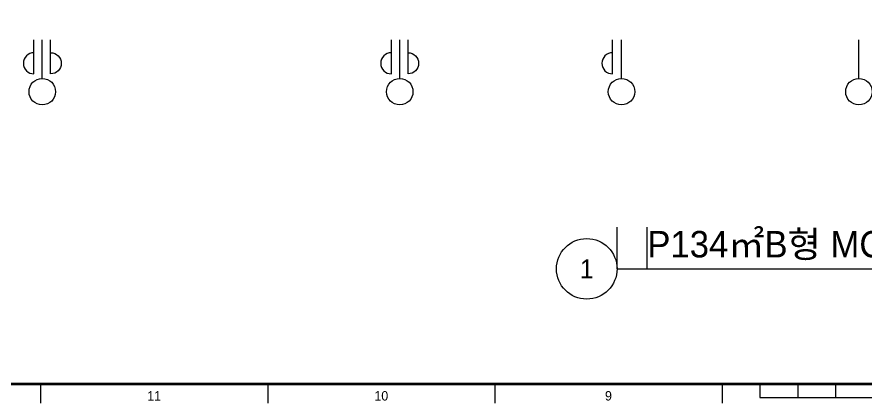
# Model space of a CAD drawing. Header units: millimetres. Extents: x 0 to 92204, y -190080 to 23760.
# Drawn here: x 8738 to 19951, y -159780 to -154679 of the extents above; entities that cross this region are included whole.
import ezdxf
from ezdxf.enums import TextEntityAlignment as Align

# ---------------------------------------------------------------- set-up
doc = ezdxf.new("R2010")
doc.units = ezdxf.units.MM
doc.header["$LTSCALE"] = 100
doc.linetypes.add('AUDIT_D_220706163347-0', pattern=[0])
for name, color, linetype in [('A-치수', 7, 'AUDIT_D_220706163347-0'), ('AA-BORD-FORM', 7, 'Continuous'), ('AA-BORD-TEXT', 3, 'Continuous'), ('AA-XXXX-SYMB', 7, 'Continuous'), ('AA-XXXX-TEXT', 3, 'Continuous'), ('DIM', 7, 'AUDIT_D_220706163347-0')]:
    doc.layers.add(name, color=color, linetype=linetype)
doc.layers.add('Defpoint', color=135, linetype='Continuous', plot=False)
doc.styles.add('HAUD01', font='Dotum.ttf')

# ---------------------------------------------------------------- blocks, each defined once
blk = doc.blocks.new('중심')
at = {"layer": 'DIM'}
blk.add_line((-350, 0), (0, 0), dxfattribs=at)
blk.add_circle((-470, 0), 120, dxfattribs=at)
blk = doc.blocks.new('DIM-1108')
at = {"layer": 'DIM'}
for points in [[(8963, -178910.5, 1), (8963, -179190.5), (8963, -178740.5)], [(9183, -178910.5, -1), (9183, -179190.5), (9183, -178740.5)], [(13683, -178910.5, 1), (13683, -179190.5), (13683, -178740.5)], [(13903, -178910.5, -1), (13903, -179190.5), (13903, -178740.5)], [(16603, -178910.5, 1), (16603, -179190.5), (16603, -178740.5)]]:
    blk.add_lwpolyline(points, format="xyb", dxfattribs=at)
at = {"layer": 'A-치수', "xscale": 1.458333333333342, "yscale": 1.458333333333342, "zscale": 1.458333333333342, "rotation": 90}
for p in [(9073, -178740.5), (13793, -178740.5), (16723, -178740.5), (19858, -178740.5)]:
    blk.add_blockref('중심', p, dxfattribs=at)
blk = doc.blocks.new('XR-FORM 청주월명')
at = {"layer": 'AA-BORD-FORM', "color": 2}
for p, q in [((181, 17), (181, 12)), ((241, 17), (241, 12)), ((301, 17), (301, 12)), ((361, 17), (361, 12)), ((371, 17), (371, 13.5)), ((381, 17), (381, 13.5)), ((391, 17), (391, 13.5)), ((371, 13.5), (471, 13.5))]:
    blk.add_line(p, q, dxfattribs=at)
at = {"layer": 'AA-BORD-FORM', "color": 2, "const_width": 0.682}
blk.add_lwpolyline([(21, 17), (21, 577), (821, 577), (821, 17)], close=True, dxfattribs=at)
at = {"layer": 'AA-BORD-TEXT', "color": 7, "style": 'HAUD01'}
for s, p in [('11', (211, 13.9)), ('10', (271, 13.9)), ('9', (331, 13.9))]:
    blk.add_text(s, height=2.5, dxfattribs=at).set_placement(p, align=Align.MIDDLE_CENTER)

msp = doc.modelspace()

# ---------------------------------------------------------------- linework, layer by layer
at = {"layer": 'AA-XXXX-SYMB', "color": 3}
msp.add_line((16663.2, -158006.2), (24804.1, -158006.2), dxfattribs=at)
msp.add_circle((16263.2, -158006.2), 400, dxfattribs=at)
at = {"layer": 'Defpoint'}
for p, q in [((16663.2, -158006.2), (16663.2, -157456.2)), ((17063.2, -158006.2), (17063.2, -157456.2))]:
    msp.add_line(p, q, dxfattribs=at)

# ---------------------------------------------------------------- block references
msp.add_blockref('DIM-1108', (0, 23760))
at = {"xscale": 50, "yscale": 50, "zscale": 50}
msp.add_blockref('XR-FORM 청주월명', (0, -160380), dxfattribs=at)

# ---------------------------------------------------------------- texts
at = {"layer": 'AA-XXXX-TEXT', "style": 'HAUD01'}
msp.add_text('P134㎡B형 MC 기준선도(기본형)', height=350, dxfattribs=at).set_placement((17063.2, -157856.2))
msp.add_text('1', height=250, dxfattribs=at).set_placement((16263.2, -158006.2), align=Align.MIDDLE_CENTER)

doc.saveas('drawing.dxf')
